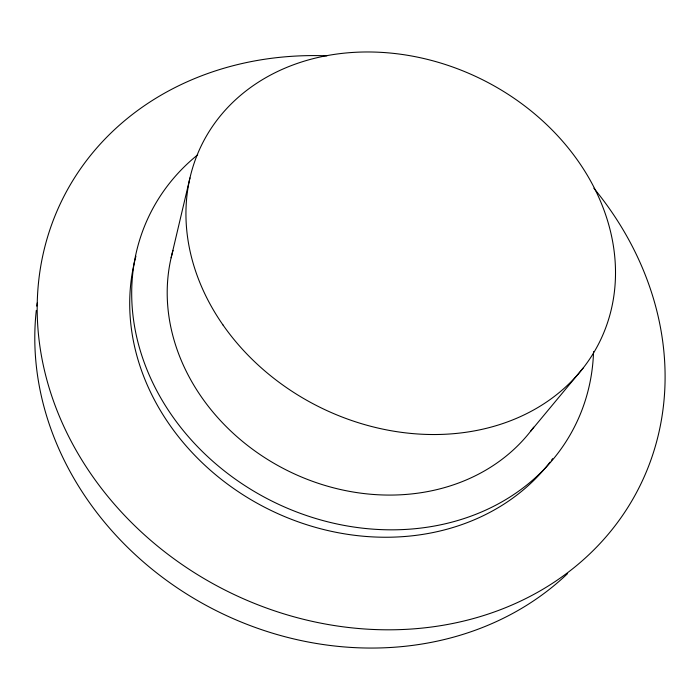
<?xml version="1.0" encoding="UTF-8"?>
<svg xmlns="http://www.w3.org/2000/svg" width="700" height="700" viewBox="0 0 700 700"><rect width="100%" height="100%" fill="white"/><g stroke="black" fill="none" stroke-linecap="round" stroke-linejoin="round"><path stroke-width="1.05" d="M171.124 257.784L189.954 177.931M530.434 431.498L583.048 368.183M552.641 458.649A234.579 201.399 26.5 0 1 551.364 460.381M550.06 462.088A234.579 201.399 26.5 0 1 268.494 509.206A234.579 201.399 26.5 0 1 135.931 256.244M593.548 351.645A237.431 202.921 26.5 0 1 272.405 501.331A237.431 202.921 26.5 0 1 197.68 154.84M533.715 427.158A203.149 173.451 26.5 0 1 288.846 471.266A203.149 173.451 26.5 0 1 173.031 250.381M567.595 573.589A311.054 271.364 26.5 0 1 218.076 611.59A311.054 271.364 26.5 0 1 36.304 310.363M36.811 306.101A311.054 271.364 26.5 0 1 37.24 302.925M593.845 188.213A322.341 277.664 26.5 0 1 497.192 610.916A322.341 277.664 26.5 0 1 49.464 388.885A322.341 277.664 26.5 0 1 326.9 55.834M223.011 324.993A222.014 182.84 26.5 0 0 594.046 352.144A222.014 182.84 26.5 0 0 385.123 52.614A222.014 182.84 26.5 0 0 223.011 324.993"/></g></svg>
